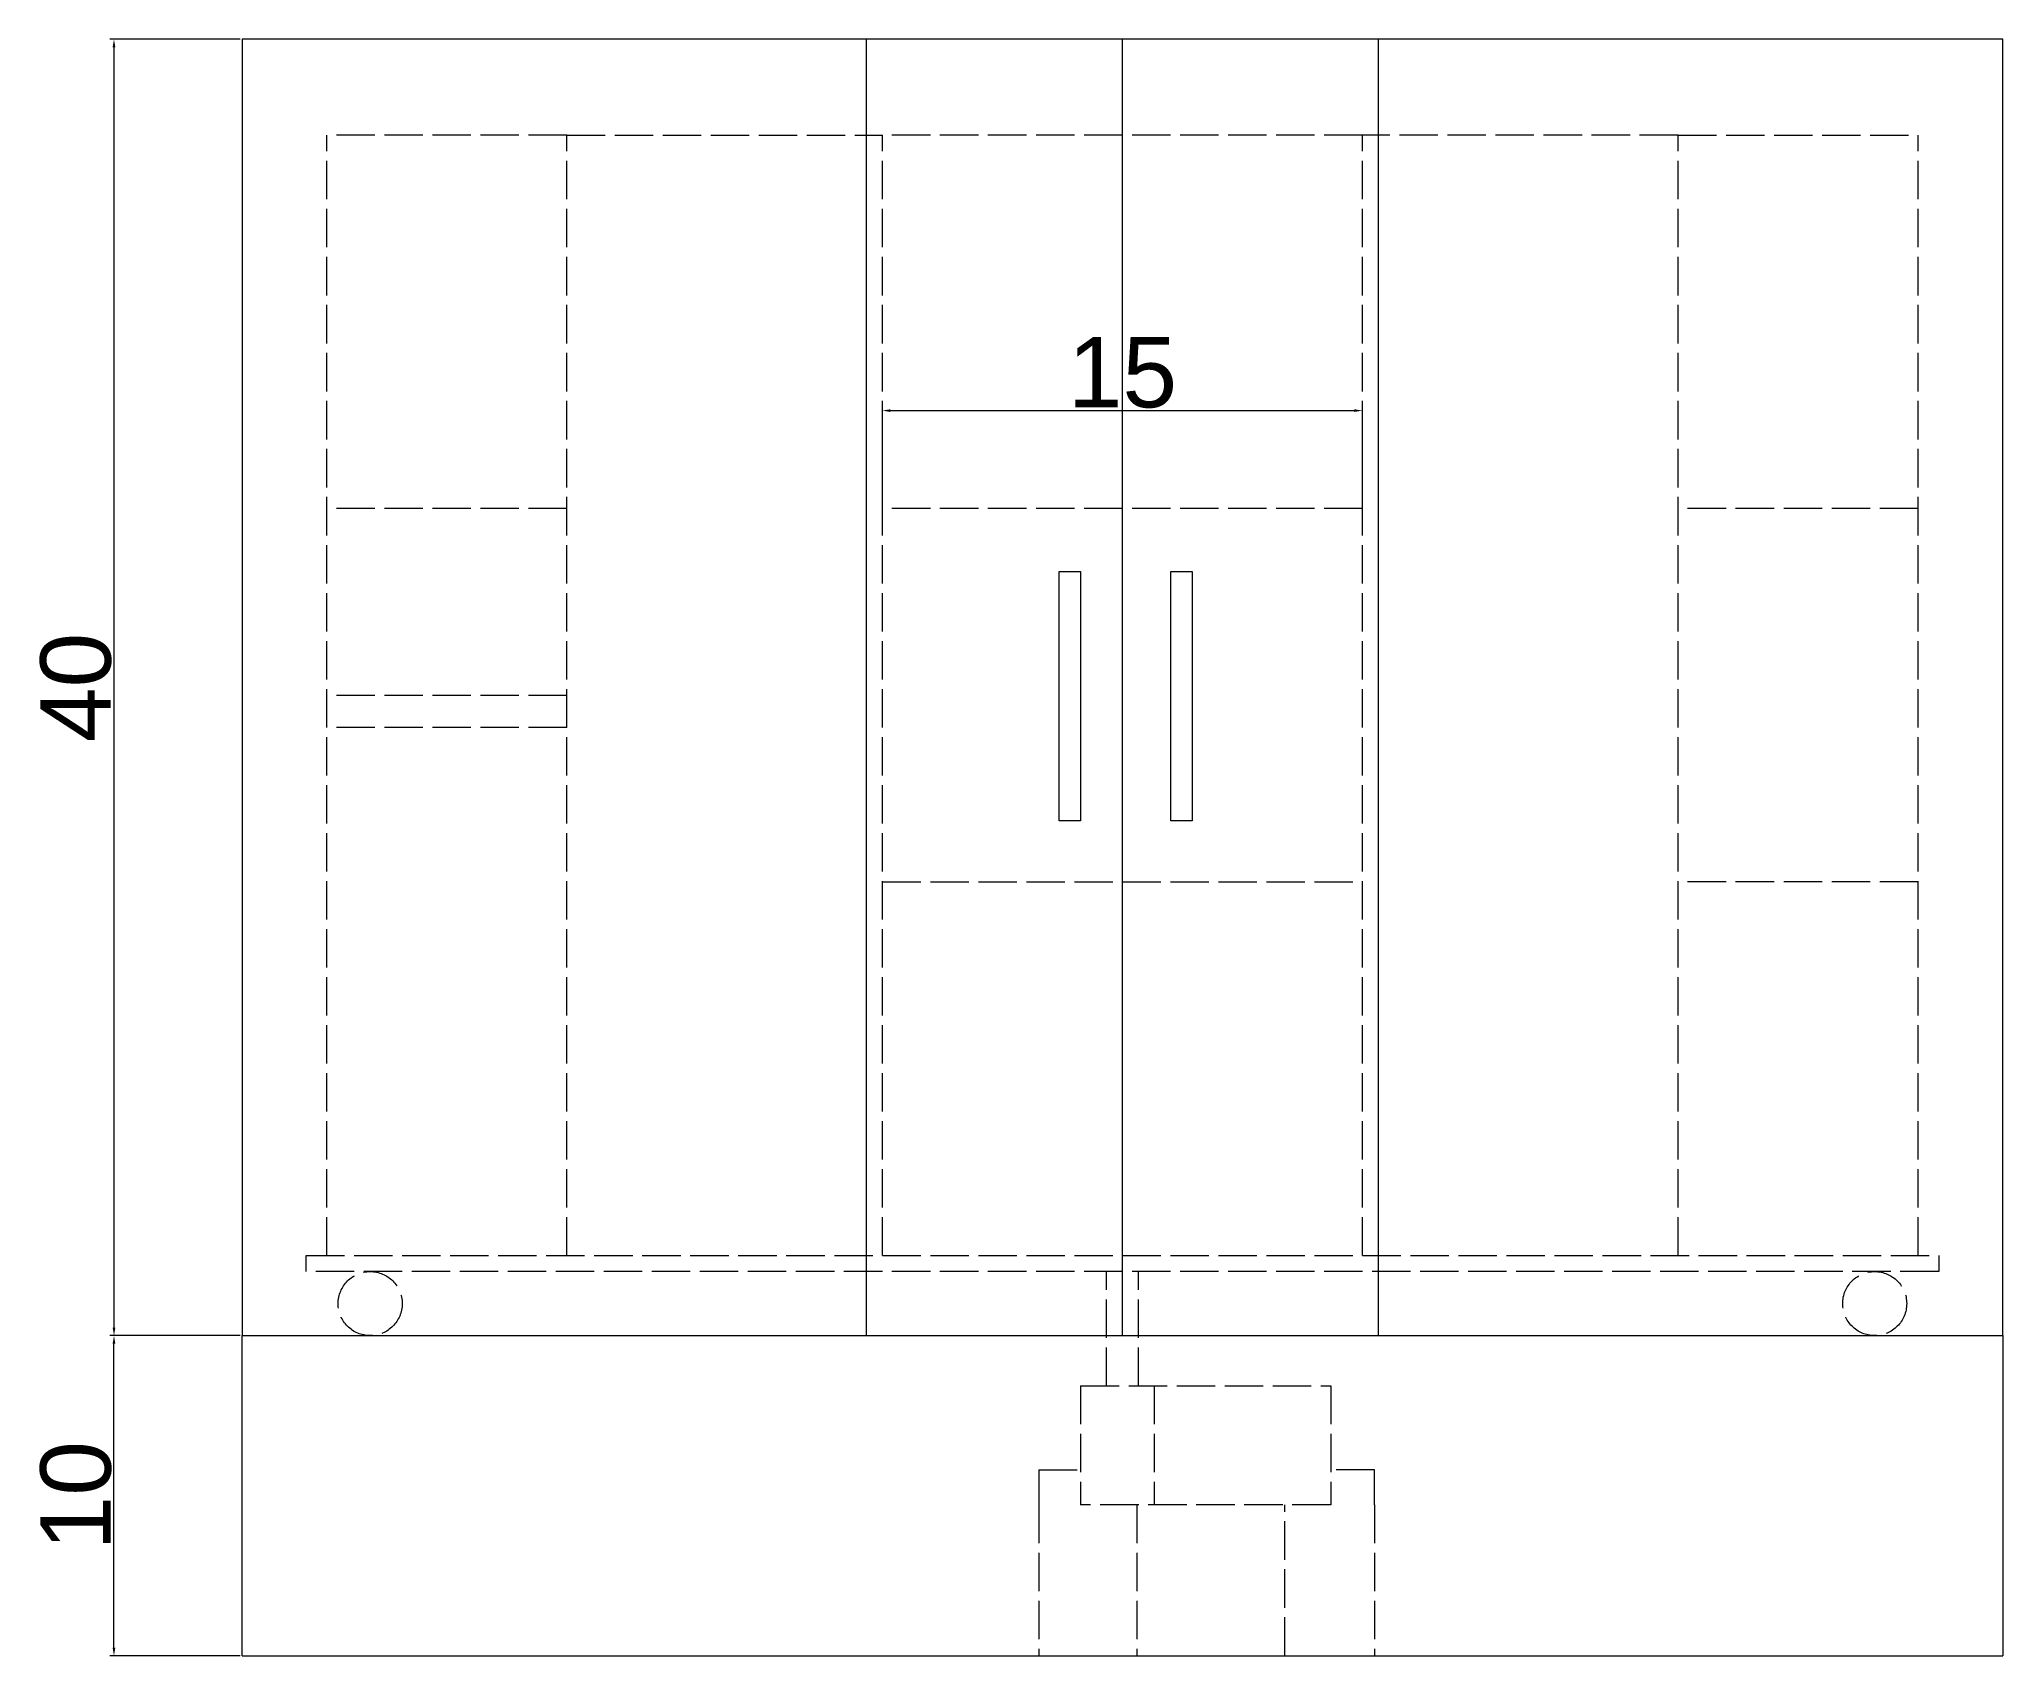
# Model space of a CAD drawing. Header units: millimetres. Extents: x 2597 to 4014, y 908 to 2271.
# Drawn here: x 2597 to 3211, y 1708 to 2213 of the extents above; entities that cross this region are included whole.
import ezdxf

# ---------------------------------------------------------------- set-up
doc = ezdxf.new("R2010")
doc.units = ezdxf.units.MM
doc.linetypes.add('ACAD_ISO02W100', pattern=[15, 12, -3])
doc.styles.get("Standard").update_dxf_attribs({"font": 'arial.ttf'})
doc.dimstyles.new('ISO-25', dxfattribs={"dimtxt": 2.5, "dimasz": 2.5, "dimexe": 1.25, "dimexo": 0.625, "dimtad": 1, "dimtxsty": 'Standard', "dimcen": 2.5, "dimadec": 0, "dimazin": 0, "dimtfac": 1, "dimtmove": 0, "dimatfit": 3, "dimfxl": 1, "dimarcsym": 0})

# ---------------------------------------------------------------- blocks, each defined once
blk = doc.blocks.new('*D10')
at = {"color": 0, "lineweight": -2, "transparency": 16777216}
for p, q in [((2860.61, 2066.89), (2860.61, 2098.1)), ((3010.61, 2066.89), (3010.61, 2098.1)), ((2863.11, 2096.85), (3008.11, 2096.85))]:
    blk.add_line(p, q, dxfattribs=at)
at = {"color": 0, "transparency": 16777216}
for points in [[(2863.11, 2097.27), (2863.11, 2096.44), (2860.61, 2096.85)], [(3008.11, 2097.27), (3008.11, 2096.44), (3010.61, 2096.85)]]:
    blk.add_solid(points, dxfattribs=at)
at = {"layer": 'Defpoints', "color": 0, "transparency": 16777216}
for p in [(3010.61, 2096.85), (2860.61, 2066.26), (3010.61, 2066.26)]:
    blk.add_point(p, dxfattribs=at)
at = {"color": 0, "transparency": 16777216, "insert": (2935.61, 2108.71), "char_height": 2.5, "attachment_point": 5}
blk.add_mtext('{\\H8.8x;15}', dxfattribs=at)
blk = doc.blocks.new('*D12')
at = {"color": 0, "lineweight": -2, "transparency": 16777216}
for p, q in [((2659.99, 1807.86), (2619.33, 1807.86)), ((2620.58, 1710.36), (2620.58, 1805.36)), ((2659.99, 1707.86), (2619.33, 1707.86))]:
    blk.add_line(p, q, dxfattribs=at)
at = {"color": 0, "transparency": 16777216}
for points in [[(2620.16, 1805.36), (2621, 1805.36), (2620.58, 1807.86)], [(2620.16, 1710.36), (2621, 1710.36), (2620.58, 1707.86)]]:
    blk.add_solid(points, dxfattribs=at)
at = {"layer": 'Defpoints', "color": 0, "transparency": 16777216}
for p in [(2620.58, 1807.86), (2660.61, 1807.86), (2660.61, 1707.86)]:
    blk.add_point(p, dxfattribs=at)
at = {"color": 0, "transparency": 16777216, "insert": (2608.72, 1757.86), "char_height": 2.5, "attachment_point": 5, "rotation": 90}
blk.add_mtext('{\\H8.8x;10}', dxfattribs=at)
blk = doc.blocks.new('*D13')
at = {"color": 0, "lineweight": -2, "transparency": 16777216}
for p, q in [((2659.99, 2212.86), (2619.33, 2212.86)), ((2620.58, 2210.36), (2620.58, 1810.36)), ((2659.36, 1807.86), (2619.33, 1807.86))]:
    blk.add_line(p, q, dxfattribs=at)
at = {"color": 0, "transparency": 16777216}
for points in [[(2620.16, 2210.36), (2621, 2210.36), (2620.58, 2212.86)], [(2620.16, 1810.36), (2621, 1810.36), (2620.58, 1807.86)]]:
    blk.add_solid(points, dxfattribs=at)
at = {"layer": 'Defpoints', "color": 0, "transparency": 16777216}
for p in [(2660.61, 2212.86), (2620.58, 1807.86), (2659.99, 1807.86)]:
    blk.add_point(p, dxfattribs=at)
at = {"color": 0, "transparency": 16777216, "insert": (2608.72, 2010.36), "char_height": 2.5, "attachment_point": 5, "rotation": 90}
blk.add_mtext('{\\H8.8x;40}', dxfattribs=at)

msp = doc.modelspace()

# ---------------------------------------------------------------- linework, layer by layer
at = {"color": 5}
for p, q in [((3210.614, 2212.864), (2660.614, 2212.864)), ((2660.614, 2212.864), (2660.614, 1807.864)), ((2855.614, 1807.864), (2855.614, 2212.864)), ((2935.614, 1807.864), (2935.614, 2212.864)), ((3015.614, 1807.864), (3015.614, 2212.864)), ((3210.614, 2182.864), (3210.614, 2212.864)), ((3210.614, 1807.864), (3210.614, 2182.864)), ((2915.877, 2010.364), (2915.877, 2046.557)), ((2915.877, 2046.557), (2922.56, 2046.557)), ((2922.56, 2046.557), (2922.56, 1968.679)), ((2950.76, 2010.364), (2950.76, 2046.557)), ((2950.76, 2046.557), (2957.443, 2046.557)), ((2957.443, 2046.557), (2957.443, 1968.679)), ((2915.877, 1968.679), (2915.877, 2010.364)), ((2950.76, 1968.679), (2950.76, 2010.364)), ((2922.56, 1968.679), (2915.877, 1968.679)), ((2957.443, 1968.679), (2950.76, 1968.679)), ((2660.614, 1707.864), (2660.614, 1807.864)), ((2660.614, 1807.864), (3210.614, 1807.864)), ((3210.614, 1807.864), (3210.614, 1707.864)), ((2660.614, 1707.864), (3210.614, 1707.864))]:
    msp.add_line(p, q, dxfattribs=at)
at = {"color": 1, "linetype": 'ACAD_ISO02W100'}
for p, q in [((2687.045, 1832.864), (2687.045, 2182.864)), ((2762.045, 2182.864), (2687.045, 2182.864)), ((2762.045, 1832.864), (2762.045, 2182.864)), ((2762.045, 2182.864), (2860.614, 2182.864)), ((2860.614, 1832.864), (2860.614, 2182.864)), ((3010.614, 2182.864), (2860.614, 2182.864)), ((3010.614, 1832.864), (3010.614, 2182.864)), ((3109.182, 2182.864), (3010.614, 2182.864)), ((3109.182, 1832.864), (3109.182, 2182.864)), ((3109.182, 2182.864), (3184.182, 2182.864)), ((3184.182, 1832.864), (3184.182, 2182.864)), ((2762.045, 2066.264), (2687.045, 2066.264)), ((3010.614, 2066.264), (2860.614, 2066.264)), ((3184.182, 2066.264), (3109.182, 2066.264)), ((2762.045, 2007.864), (2687.045, 2007.864)), ((2762.045, 1997.864), (2687.045, 1997.864)), ((2860.614, 1949.664), (3010.614, 1949.664)), ((3184.182, 1949.664), (3109.182, 1949.664)), ((2680.614, 1827.864), (2680.614, 1832.864)), ((2680.614, 1832.864), (3190.614, 1832.864)), ((3190.614, 1827.864), (2680.614, 1827.864)), ((3190.614, 1832.864), (3190.614, 1827.864))]:
    msp.add_line(p, q, dxfattribs=at)
at = {"color": 3, "linetype": 'ACAD_ISO02W100'}
for p, q in [((2930.614, 1792.2), (2930.614, 1827.864)), ((2940.614, 1792.2), (2940.614, 1827.864)), ((2922.563, 1792.2), (3000.688, 1792.2)), ((2922.563, 1792.2), (2922.563, 1755.006)), ((2945.574, 1792.2), (2945.574, 1755.006)), ((3000.688, 1792.2), (3000.688, 1755.006)), ((3000.688, 1755.006), (2922.563, 1755.006))]:
    msp.add_line(p, q, dxfattribs=at)
at = {"color": 5, "linetype": 'ACAD_ISO02W100'}
for p, q in [((2909.458, 1765.91), (2909.458, 1755.006)), ((2909.458, 1765.91), (2922.563, 1765.91)), ((3014.363, 1765.91), (3000.688, 1765.91)), ((3014.363, 1755.006), (3014.363, 1765.91)), ((2909.458, 1755.006), (2909.458, 1707.864)), ((2940.148, 1755.006), (2940.148, 1707.864)), ((2986.364, 1707.864), (2986.364, 1755.006)), ((3014.363, 1755.006), (3014.363, 1707.864))]:
    msp.add_line(p, q, dxfattribs=at)
at = {"color": 1, "linetype": 'ACAD_ISO02W100'}
for centre in [(2700.614, 1817.864), (3170.614, 1817.864)]:
    msp.add_circle(centre, 10, dxfattribs=at)

# ---------------------------------------------------------------- dimensions: what is measured, and where the dimension line sits
for p1, p2, text, picture, middle in [((2660.614, 2212.864), (2659.989, 1807.864), '{\\H8.8x;40}', '*D13', (2608.724, 2010.364)), ((2660.614, 1707.864), (2660.614, 1807.864), '{\\H8.8x;10}', '*D12', (2608.724, 1757.864))]:
    dim = msp.add_linear_dim(base=(2620.581, 1807.864), p1=p1, p2=p2, angle=90, text=text, dimstyle='ISO-25')
    dim.commit()
    dim.dimension.update_dxf_attribs({"geometry": picture, "text_midpoint": middle})
dim = msp.add_linear_dim(base=(3010.614, 2096.853), p1=(2860.614, 2066.264), p2=(3010.614, 2066.264), text='{\\H8.8x;15}', dimstyle='ISO-25')
dim.commit()
dim.dimension.update_dxf_attribs({"geometry": '*D10', "text_midpoint": (2935.614, 2108.711)})

doc.saveas('drawing.dxf')
